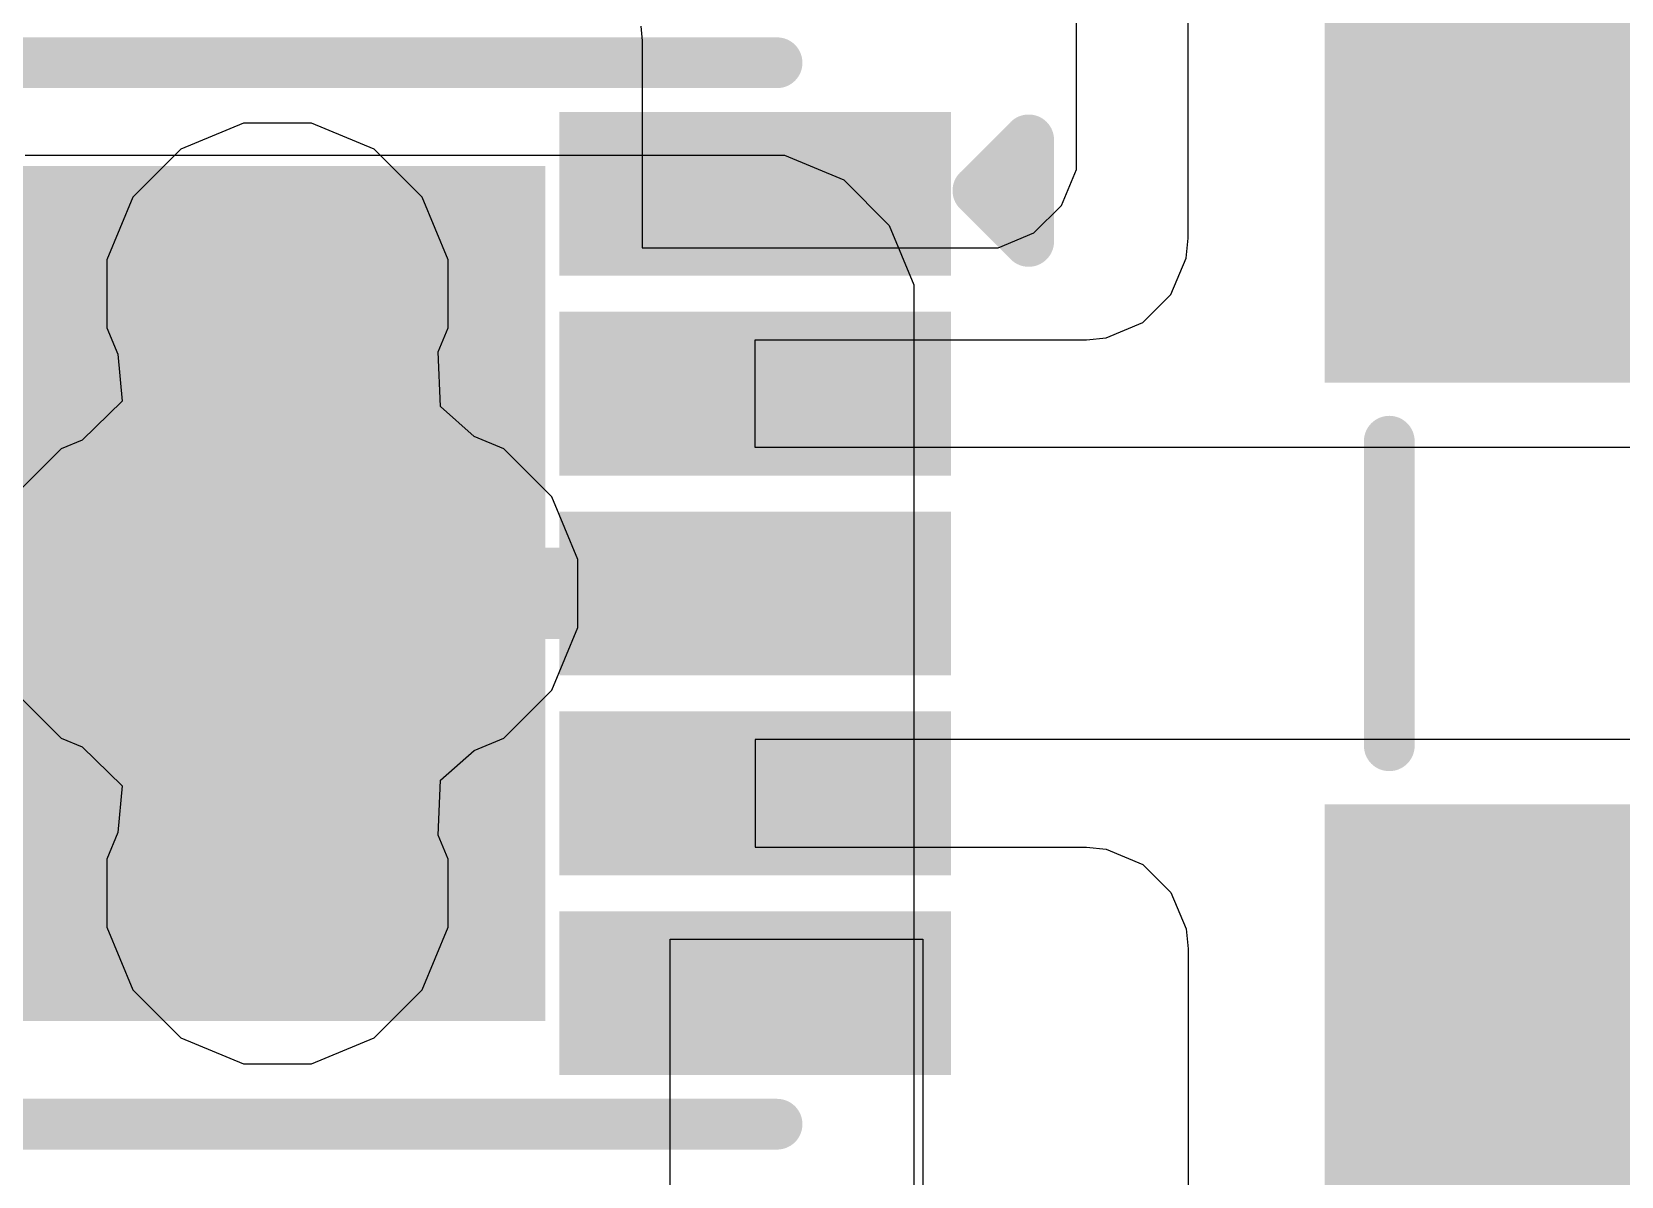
# Model space of a CAD drawing. Header units: inches. Extents: x -2 to 5376, y -4 to 5426.
# Drawn here: x 112.372 to 116.349, y 24.481 to 27.345 of the extents above; entities that cross this region are included whole.
import ezdxf

# ---------------------------------------------------------------- set-up
doc = ezdxf.new("R2010")
doc.units = ezdxf.units.IN
for name, color, linetype in [('Bottom Layer', 5, 'Continuous'), ('Bottom Overlay', 54, 'Continuous'), ('Bottom Paste', 16, 'Continuous'), ('Bottom Solder', 6, 'Continuous'), ('Drill Drawing', 1, 'Continuous'), ('Layer 1', 16, 'Continuous'), ('Layer 2', 76, 'Continuous'), ('Top Layer', 1, 'Continuous'), ('Via Holes', 16, 'Continuous')]:
    doc.layers.add(name, color=color, linetype=linetype)

# ---------------------------------------------------------------- blocks, each defined once
blk = doc.blocks.new('10_SON__2_5_2_5__B_141')
at = {"layer": 'Bottom Layer'}
for points in [[(-1.615, 1.135), (-0.775, 1.135), (-0.775, 0.865), (-1.615, 0.865)], [(0.775, 1.135), (1.615, 1.135), (1.615, 0.865), (0.775, 0.865)], [(-0.6, 1), (0.6, 1), (0.6, -1), (-0.6, -1)], [(-1.615, 0.635), (-0.775, 0.635), (-0.775, 0.365), (-1.615, 0.365)], [(0.775, 0.635), (1.615, 0.635), (1.615, 0.365), (0.775, 0.365)], [(-1.615, 0.135), (-0.775, 0.135), (-0.775, -0.135), (-1.615, -0.135)], [(0.775, 0.135), (1.615, 0.135), (1.615, -0.135), (0.775, -0.135)], [(-1.615, -0.365), (-0.775, -0.365), (-0.775, -0.635), (-1.615, -0.635)], [(0.775, -0.365), (1.615, -0.365), (1.615, -0.635), (0.775, -0.635)], [(-1.615, -0.865), (-0.775, -0.865), (-0.775, -1.135), (-1.615, -1.135)], [(0.775, -0.865), (1.615, -0.865), (1.615, -1.135), (0.775, -1.135)]]:
    blk.add_hatch(color=5, dxfattribs=at).paths.add_polyline_path(points)
at = {"layer": 'Bottom Paste'}
for points in [[(-1.615, 1.135), (-0.775, 1.135), (-0.775, 0.865), (-1.615, 0.865)], [(0.775, 1.135), (1.615, 1.135), (1.615, 0.865), (0.775, 0.865)], [(-1.615, 0.635), (-0.775, 0.635), (-0.775, 0.365), (-1.615, 0.365)], [(0.775, 0.635), (1.615, 0.635), (1.615, 0.365), (0.775, 0.365)], [(-1.615, 0.135), (-0.775, 0.135), (-0.775, -0.135), (-1.615, -0.135)], [(0.775, 0.135), (1.615, 0.135), (1.615, -0.135), (0.775, -0.135)], [(-1.615, -0.365), (-0.775, -0.365), (-0.775, -0.635), (-1.615, -0.635)], [(0.775, -0.365), (1.615, -0.365), (1.615, -0.635), (0.775, -0.635)], [(-1.615, -0.865), (-0.775, -0.865), (-0.775, -1.135), (-1.615, -1.135)], [(0.775, -0.865), (1.615, -0.865), (1.615, -1.135), (0.775, -1.135)]]:
    blk.add_hatch(color=16, dxfattribs=at).paths.add_polyline_path(points)
at = {"layer": 'Bottom Solder'}
for points in [[(-1.685, 1.205), (-0.705, 1.205), (-0.705, 0.795), (-1.685, 0.795)], [(0.705, 1.205), (1.685, 1.205), (1.685, 0.795), (0.705, 0.795)], [(-0.67, 1.07), (0.67, 1.07), (0.67, -1.07), (-0.67, -1.07)], [(-1.685, 0.705), (-0.705, 0.705), (-0.705, 0.295), (-1.685, 0.295)], [(0.705, 0.705), (1.685, 0.705), (1.685, 0.295), (0.705, 0.295)], [(-1.685, 0.205), (-0.705, 0.205), (-0.705, -0.205), (-1.685, -0.205)], [(0.705, 0.205), (1.685, 0.205), (1.685, -0.205), (0.705, -0.205)], [(-1.685, -0.295), (-0.705, -0.295), (-0.705, -0.705), (-1.685, -0.705)], [(0.705, -0.295), (1.685, -0.295), (1.685, -0.705), (0.705, -0.705)], [(-1.685, -0.795), (-0.705, -0.795), (-0.705, -1.205), (-1.685, -1.205)], [(0.705, -0.795), (1.685, -0.795), (1.685, -1.205), (0.705, -1.205)]]:
    blk.add_hatch(color=6, dxfattribs=at).paths.add_polyline_path(points)
at = {"layer": 'Bottom Overlay'}
for points in [[(1.25, 1.328, 0.127, 0.127, 0), (-1.25, 1.328, 0.127, 0.127, 0)], [(-1.8796, -0.881, 0.127, 0.127, 0), (-1.8796, -1.135, 0.127, 0.127, 0)], [(-1.7526, -1.008, 0.127, 0.127, 0), (-1.8796, -0.881, 0.127, 0.127, 0)], [(-1.7526, -1.008, 0.127, 0.127, 0), (-1.8796, -1.135, 0.127, 0.127, 0)], [(1.25, -1.328, 0.127, 0.127, 0), (-1.25, -1.328, 0.127, 0.127, 0)]]:
    blk.add_lwpolyline(points, format="xyseb", dxfattribs=at)
for points in [[(-1.2818, 1.328, 0.0635, 0.0635, 1), (-1.2183, 1.328, 0.0635, 0.0635, 1)], [(1.2183, 1.328, 0.0635, 0.0635, 1), (1.2818, 1.328, 0.0635, 0.0635, 1)], [(-1.9114, -0.881, 0.0635, 0.0635, 1), (-1.8478, -0.881, 0.0635, 0.0635, 1)], [(-1.9114, -0.881, 0.0635, 0.0635, 1), (-1.8478, -0.881, 0.0635, 0.0635, 1)], [(-1.7844, -1.008, 0.0635, 0.0635, 1), (-1.7208, -1.008, 0.0635, 0.0635, 1)], [(-1.7844, -1.008, 0.0635, 0.0635, 1), (-1.7208, -1.008, 0.0635, 0.0635, 1)], [(-1.9114, -1.135, 0.0635, 0.0635, 1), (-1.8478, -1.135, 0.0635, 0.0635, 1)], [(-1.9114, -1.135, 0.0635, 0.0635, 1), (-1.8478, -1.135, 0.0635, 0.0635, 1)], [(-1.2818, -1.328, 0.0635, 0.0635, 1), (-1.2183, -1.328, 0.0635, 0.0635, 1)], [(1.2183, -1.328, 0.0635, 0.0635, 1), (1.2818, -1.328, 0.0635, 0.0635, 1)]]:
    blk.add_lwpolyline(points, format="xyseb", close=True, dxfattribs=at)
blk = doc.blocks.new('LVT303012_1R5M_N_B_247')
at = {"layer": 'Bottom Layer'}
for points in [[(-2.078, 1.66), (-0.578, 1.66), (-0.578, -1.66), (-2.078, -1.66)], [(0.578, 1.66), (2.078, 1.66), (2.078, -1.66), (0.578, -1.66)]]:
    blk.add_hatch(color=5, dxfattribs=at).paths.add_polyline_path(points)
at = {"layer": 'Bottom Paste'}
for points in [[(-2.078, 1.66), (-0.578, 1.66), (-0.578, -1.66), (-2.078, -1.66)], [(0.578, 1.66), (2.078, 1.66), (2.078, -1.66), (0.578, -1.66)]]:
    blk.add_hatch(color=16, dxfattribs=at).paths.add_polyline_path(points)
at = {"layer": 'Bottom Solder'}
for points in [[(-2.1288, 1.7108), (-0.5272, 1.7108), (-0.5272, -1.7108), (-2.1288, -1.7108)], [(0.5272, 1.7108), (2.1288, 1.7108), (2.1288, -1.7108), (0.5272, -1.7108)]]:
    blk.add_hatch(color=6, dxfattribs=at).paths.add_polyline_path(points)
at = {"layer": 'Bottom Overlay'}
for points in [[(0.381, 1.5494, 0.127, 0.127, 0), (-0.381, 1.5494, 0.127, 0.127, 0)], [(0.381, -1.5494, 0.127, 0.127, 0), (-0.381, -1.5494, 0.127, 0.127, 0)]]:
    blk.add_lwpolyline(points, format="xyseb", dxfattribs=at)
for points in [[(-0.4128, 1.5494, 0.0635, 0.0635, 1), (-0.3493, 1.5494, 0.0635, 0.0635, 1)], [(0.3493, 1.5494, 0.0635, 0.0635, 1), (0.4128, 1.5494, 0.0635, 0.0635, 1)], [(-0.4128, -1.5494, 0.0635, 0.0635, 1), (-0.3493, -1.5494, 0.0635, 0.0635, 1)], [(0.3493, -1.5494, 0.0635, 0.0635, 1), (0.4128, -1.5494, 0.0635, 0.0635, 1)]]:
    blk.add_lwpolyline(points, format="xyseb", close=True, dxfattribs=at)

msp = doc.modelspace()

# ---------------------------------------------------------------- hatches: boundary and pattern name
at = {"layer": 'Bottom Layer'}
h = msp.add_hatch(color=5, dxfattribs=at)
edge = h.paths.add_edge_path()
edge.add_arc((112.9869, 26.689), 0.3, 0, 360)
h = msp.add_hatch(color=5, dxfattribs=at)
edge = h.paths.add_edge_path()
edge.add_arc((112.6877, 25.939), 0.3, 0, 360)
h = msp.add_hatch(color=5, dxfattribs=at)
edge = h.paths.add_edge_path()
edge.add_arc((113.3115, 25.939), 0.3, 0, 360)
h = msp.add_hatch(color=5, dxfattribs=at)
edge = h.paths.add_edge_path()
edge.add_arc((112.9869, 25.189), 0.3, 0, 360)
at = {"layer": 'Layer 1'}
h = msp.add_hatch(color=16, dxfattribs=at)
edge = h.paths.add_edge_path()
edge.add_arc((112.9869, 26.689), 0.3, 0, 360)
h = msp.add_hatch(color=16, dxfattribs=at)
edge = h.paths.add_edge_path()
edge.add_arc((112.6877, 25.939), 0.3, 0, 360)
h = msp.add_hatch(color=16, dxfattribs=at)
edge = h.paths.add_edge_path()
edge.add_arc((113.3115, 25.939), 0.3, 0, 360)
h = msp.add_hatch(color=16, dxfattribs=at)
edge = h.paths.add_edge_path()
edge.add_arc((112.9869, 25.189), 0.3, 0, 360)
at = {"layer": 'Layer 2'}
h = msp.add_hatch(color=76, dxfattribs=at)
edge = h.paths.add_edge_path()
edge.add_arc((112.9869, 26.689), 0.3, 0, 360)
h = msp.add_hatch(color=76, dxfattribs=at)
edge = h.paths.add_edge_path()
edge.add_arc((112.6877, 25.939), 0.3, 0, 360)
h = msp.add_hatch(color=76, dxfattribs=at)
edge = h.paths.add_edge_path()
edge.add_arc((113.3115, 25.939), 0.3, 0, 360)
h = msp.add_hatch(color=76, dxfattribs=at)
edge = h.paths.add_edge_path()
edge.add_arc((112.9869, 25.189), 0.3, 0, 360)
at = {"layer": 'Top Layer'}
h = msp.add_hatch(color=1, dxfattribs=at)
edge = h.paths.add_edge_path()
edge.add_arc((112.9869, 26.689), 0.3, 0, 360)
h = msp.add_hatch(color=1, dxfattribs=at)
edge = h.paths.add_edge_path()
edge.add_arc((112.6877, 25.939), 0.3, 0, 360)
h = msp.add_hatch(color=1, dxfattribs=at)
edge = h.paths.add_edge_path()
edge.add_arc((113.3115, 25.939), 0.3, 0, 360)
h = msp.add_hatch(color=1, dxfattribs=at)
edge = h.paths.add_edge_path()
edge.add_arc((112.9869, 25.189), 0.3, 0, 360)
at = {"layer": 'Via Holes'}
h = msp.add_hatch(color=7, dxfattribs=at)
edge = h.paths.add_edge_path()
edge.add_arc((112.9869, 26.689), 0.15, 0, 360)
h = msp.add_hatch(color=7, dxfattribs=at)
edge = h.paths.add_edge_path()
edge.add_arc((112.6877, 25.939), 0.15, 0, 360)
h = msp.add_hatch(color=7, dxfattribs=at)
edge = h.paths.add_edge_path()
edge.add_arc((113.3115, 25.939), 0.15, 0, 360)
h = msp.add_hatch(color=7, dxfattribs=at)
edge = h.paths.add_edge_path()
edge.add_arc((112.9869, 25.189), 0.15, 0, 360)

# ---------------------------------------------------------------- linework, layer by layer
at = {"layer": 'Bottom Layer'}
for p, q in [((114.9858, 27.0485), (114.9858, 28.5009)), ((115.2652, 26.828), (115.2652, 28.194)), ((113.8959, 27.3585), (113.8995, 27.3215)), ((113.8995, 27.3215), (113.8995, 27.3215)), ((113.8995, 27.3215), (113.8995, 26.804)), ((114.9858, 26.9998), (114.9858, 27.0485)), ((114.9858, 27.0485), (114.9858, 27.0485)), ((114.9486, 26.91), (114.9858, 26.9998)), ((114.8798, 26.8412), (114.9486, 26.91)), ((114.79, 26.804), (114.8798, 26.8412)), ((115.2603, 26.7784), (115.2652, 26.828)), ((113.8995, 26.804), (114.7413, 26.804)), ((114.7413, 26.804), (114.79, 26.804)), ((115.2224, 26.6869), (115.2603, 26.7784)), ((115.1523, 26.6168), (115.2224, 26.6869)), ((115.0608, 26.5789), (115.1523, 26.6168)), ((114.1819, 26.304), (114.1819, 26.574)), ((114.1819, 26.574), (115.0112, 26.574)), ((115.0112, 26.574), (115.0608, 26.5789)), ((118.8076, 26.304), (114.1819, 26.304)), ((118.8076, 25.574), (114.1819, 25.574)), ((114.1819, 25.574), (114.1819, 25.304)), ((114.1819, 25.304), (115.0112, 25.304)), ((114.1819, 25.304), (114.1819, 25.304)), ((115.0112, 25.304), (115.0608, 25.2991)), ((115.0608, 25.2991), (115.1523, 25.2612)), ((115.1523, 25.2612), (115.2224, 25.1911)), ((115.2224, 25.1911), (115.2603, 25.0996)), ((115.2603, 25.0996), (115.2652, 25.05)), ((113.9693, 24.1165), (113.9693, 25.074)), ((113.9693, 25.074), (114.6019, 25.074)), ((114.6019, 25.074), (114.6019, 22.788)), ((115.2652, 25.05), (115.2652, 25.05)), ((115.2652, 25.05), (115.2652, 23.6234))]:
    msp.add_line(p, q, dxfattribs=at)
for points in [[(111.7919, 26.439, 0.2286, 0.2286, 0), (112.4869, 26.439, 0.2286, 0.2286, 0)], [(112.4869, 26.439, 0.2286, 0.2286, -0.414214), (112.9869, 25.939, 0.2286, 0.2286, 0)], [(113.3115, 25.939, 0.2286, 0.2286, 0), (114.1819, 25.939, 0.2286, 0.2286, 0)]]:
    msp.add_lwpolyline(points, format="xyseb", dxfattribs=at)
for points in [[(112.4297, 26.439, 0.1143, 0.1143, 1), (112.544, 26.439, 0.1143, 0.1143, 1)], [(112.4297, 26.439, 0.1143, 0.1143, 1), (112.544, 26.439, 0.1143, 0.1143, 1)], [(112.9297, 25.939, 0.1143, 0.1143, 1), (113.044, 25.939, 0.1143, 0.1143, 1)], [(113.2543, 25.939, 0.1143, 0.1143, 1), (113.3686, 25.939, 0.1143, 0.1143, 1)], [(114.1247, 25.939, 0.1143, 0.1143, 1), (114.239, 25.939, 0.1143, 0.1143, 1)]]:
    msp.add_lwpolyline(points, format="xyseb", close=True, dxfattribs=at)
at = {"layer": 'Drill Drawing'}
for points in [[(112.7329, 26.943, 0.0508, 0.0508, 0), (112.9869, 26.816, 0.0508, 0.0508, 0)], [(112.7329, 26.943, 0.0508, 0.0508, 0), (112.8599, 26.689, 0.0508, 0.0508, 0)], [(112.9869, 26.816, 0.0508, 0.0508, 0), (113.2409, 26.943, 0.0508, 0.0508, 0)], [(113.1139, 26.689, 0.0508, 0.0508, 0), (113.2409, 26.943, 0.0508, 0.0508, 0)], [(112.8345, 26.8414, 0.0508, 0.0508, 0), (112.9869, 26.7652, 0.0508, 0.0508, 0)], [(112.8345, 26.8414, 0.0508, 0.0508, 0), (112.9107, 26.689, 0.0508, 0.0508, 0)], [(112.9869, 26.7652, 0.0508, 0.0508, 0), (113.1393, 26.8414, 0.0508, 0.0508, 0)], [(113.0631, 26.689, 0.0508, 0.0508, 0), (113.1393, 26.8414, 0.0508, 0.0508, 0)], [(112.7329, 26.435, 0.0508, 0.0508, 0), (112.8599, 26.689, 0.0508, 0.0508, 0)], [(112.8345, 26.5366, 0.0508, 0.0508, 0), (112.9107, 26.689, 0.0508, 0.0508, 0)], [(113.0631, 26.689, 0.0508, 0.0508, 0), (113.1393, 26.5366, 0.0508, 0.0508, 0)], [(113.1139, 26.689, 0.0508, 0.0508, 0), (113.2409, 26.435, 0.0508, 0.0508, 0)], [(112.8345, 26.5366, 0.0508, 0.0508, 0), (112.9869, 26.6128, 0.0508, 0.0508, 0)], [(112.9869, 26.6128, 0.0508, 0.0508, 0), (113.1393, 26.5366, 0.0508, 0.0508, 0)], [(112.7329, 26.435, 0.0508, 0.0508, 0), (112.9869, 26.562, 0.0508, 0.0508, 0)], [(112.9869, 26.562, 0.0508, 0.0508, 0), (113.2409, 26.435, 0.0508, 0.0508, 0)], [(112.4337, 26.193, 0.0508, 0.0508, 0), (112.6877, 26.066, 0.0508, 0.0508, 0)], [(112.4337, 26.193, 0.0508, 0.0508, 0), (112.5607, 25.939, 0.0508, 0.0508, 0)], [(112.6877, 26.066, 0.0508, 0.0508, 0), (112.9417, 26.193, 0.0508, 0.0508, 0)], [(112.8147, 25.939, 0.0508, 0.0508, 0), (112.9417, 26.193, 0.0508, 0.0508, 0)], [(113.0575, 26.193, 0.0508, 0.0508, 0), (113.3115, 26.066, 0.0508, 0.0508, 0)], [(113.0575, 26.193, 0.0508, 0.0508, 0), (113.1845, 25.939, 0.0508, 0.0508, 0)], [(113.3115, 26.066, 0.0508, 0.0508, 0), (113.5655, 26.193, 0.0508, 0.0508, 0)], [(113.4385, 25.939, 0.0508, 0.0508, 0), (113.5655, 26.193, 0.0508, 0.0508, 0)], [(112.5353, 26.0914, 0.0508, 0.0508, 0), (112.6877, 26.0152, 0.0508, 0.0508, 0)], [(112.5353, 26.0914, 0.0508, 0.0508, 0), (112.6115, 25.939, 0.0508, 0.0508, 0)], [(112.6877, 26.0152, 0.0508, 0.0508, 0), (112.8401, 26.0914, 0.0508, 0.0508, 0)], [(112.7639, 25.939, 0.0508, 0.0508, 0), (112.8401, 26.0914, 0.0508, 0.0508, 0)], [(113.1591, 26.0914, 0.0508, 0.0508, 0), (113.3115, 26.0152, 0.0508, 0.0508, 0)], [(113.1591, 26.0914, 0.0508, 0.0508, 0), (113.2353, 25.939, 0.0508, 0.0508, 0)], [(113.3115, 26.0152, 0.0508, 0.0508, 0), (113.4639, 26.0914, 0.0508, 0.0508, 0)], [(113.3877, 25.939, 0.0508, 0.0508, 0), (113.4639, 26.0914, 0.0508, 0.0508, 0)], [(112.4337, 25.685, 0.0508, 0.0508, 0), (112.5607, 25.939, 0.0508, 0.0508, 0)], [(112.5353, 25.7866, 0.0508, 0.0508, 0), (112.6115, 25.939, 0.0508, 0.0508, 0)], [(112.7639, 25.939, 0.0508, 0.0508, 0), (112.8401, 25.7866, 0.0508, 0.0508, 0)], [(112.8147, 25.939, 0.0508, 0.0508, 0), (112.9417, 25.685, 0.0508, 0.0508, 0)], [(113.0575, 25.685, 0.0508, 0.0508, 0), (113.1845, 25.939, 0.0508, 0.0508, 0)], [(113.1591, 25.7866, 0.0508, 0.0508, 0), (113.2353, 25.939, 0.0508, 0.0508, 0)], [(113.3877, 25.939, 0.0508, 0.0508, 0), (113.4639, 25.7866, 0.0508, 0.0508, 0)], [(113.4385, 25.939, 0.0508, 0.0508, 0), (113.5655, 25.685, 0.0508, 0.0508, 0)], [(112.5353, 25.7866, 0.0508, 0.0508, 0), (112.6877, 25.8628, 0.0508, 0.0508, 0)], [(112.6877, 25.8628, 0.0508, 0.0508, 0), (112.8401, 25.7866, 0.0508, 0.0508, 0)], [(113.1591, 25.7866, 0.0508, 0.0508, 0), (113.3115, 25.8628, 0.0508, 0.0508, 0)], [(113.3115, 25.8628, 0.0508, 0.0508, 0), (113.4639, 25.7866, 0.0508, 0.0508, 0)], [(112.4337, 25.685, 0.0508, 0.0508, 0), (112.6877, 25.812, 0.0508, 0.0508, 0)], [(112.6877, 25.812, 0.0508, 0.0508, 0), (112.9417, 25.685, 0.0508, 0.0508, 0)], [(113.0575, 25.685, 0.0508, 0.0508, 0), (113.3115, 25.812, 0.0508, 0.0508, 0)], [(113.3115, 25.812, 0.0508, 0.0508, 0), (113.5655, 25.685, 0.0508, 0.0508, 0)], [(112.7329, 25.443, 0.0508, 0.0508, 0), (112.9869, 25.316, 0.0508, 0.0508, 0)], [(112.7329, 25.443, 0.0508, 0.0508, 0), (112.8599, 25.189, 0.0508, 0.0508, 0)], [(112.9869, 25.316, 0.0508, 0.0508, 0), (113.2409, 25.443, 0.0508, 0.0508, 0)], [(113.1139, 25.189, 0.0508, 0.0508, 0), (113.2409, 25.443, 0.0508, 0.0508, 0)], [(112.8345, 25.3414, 0.0508, 0.0508, 0), (112.9869, 25.2652, 0.0508, 0.0508, 0)], [(112.8345, 25.3414, 0.0508, 0.0508, 0), (112.9107, 25.189, 0.0508, 0.0508, 0)], [(112.9869, 25.2652, 0.0508, 0.0508, 0), (113.1393, 25.3414, 0.0508, 0.0508, 0)], [(113.0631, 25.189, 0.0508, 0.0508, 0), (113.1393, 25.3414, 0.0508, 0.0508, 0)], [(112.7329, 24.935, 0.0508, 0.0508, 0), (112.8599, 25.189, 0.0508, 0.0508, 0)], [(112.8345, 25.0366, 0.0508, 0.0508, 0), (112.9107, 25.189, 0.0508, 0.0508, 0)], [(113.0631, 25.189, 0.0508, 0.0508, 0), (113.1393, 25.0366, 0.0508, 0.0508, 0)], [(113.1139, 25.189, 0.0508, 0.0508, 0), (113.2409, 24.935, 0.0508, 0.0508, 0)], [(112.8345, 25.0366, 0.0508, 0.0508, 0), (112.9869, 25.1128, 0.0508, 0.0508, 0)], [(112.9869, 25.1128, 0.0508, 0.0508, 0), (113.1393, 25.0366, 0.0508, 0.0508, 0)], [(112.7329, 24.935, 0.0508, 0.0508, 0), (112.9869, 25.062, 0.0508, 0.0508, 0)], [(112.9869, 25.062, 0.0508, 0.0508, 0), (113.2409, 24.935, 0.0508, 0.0508, 0)]]:
    msp.add_lwpolyline(points, format="xyseb", dxfattribs=at)
for points in [[(112.7202, 26.943, 0.0254, 0.0254, 1), (112.7456, 26.943, 0.0254, 0.0254, 1)], [(112.7202, 26.943, 0.0254, 0.0254, 1), (112.7456, 26.943, 0.0254, 0.0254, 1)], [(113.2282, 26.943, 0.0254, 0.0254, 1), (113.2536, 26.943, 0.0254, 0.0254, 1)], [(113.2282, 26.943, 0.0254, 0.0254, 1), (113.2536, 26.943, 0.0254, 0.0254, 1)], [(112.8218, 26.8414, 0.0254, 0.0254, 1), (112.8472, 26.8414, 0.0254, 0.0254, 1)], [(112.8218, 26.8414, 0.0254, 0.0254, 1), (112.8472, 26.8414, 0.0254, 0.0254, 1)], [(113.1266, 26.8414, 0.0254, 0.0254, 1), (113.152, 26.8414, 0.0254, 0.0254, 1)], [(113.1266, 26.8414, 0.0254, 0.0254, 1), (113.152, 26.8414, 0.0254, 0.0254, 1)], [(112.9742, 26.816, 0.0254, 0.0254, 1), (112.9996, 26.816, 0.0254, 0.0254, 1)], [(112.9742, 26.816, 0.0254, 0.0254, 1), (112.9996, 26.816, 0.0254, 0.0254, 1)], [(112.9742, 26.7652, 0.0254, 0.0254, 1), (112.9996, 26.7652, 0.0254, 0.0254, 1)], [(112.9742, 26.7652, 0.0254, 0.0254, 1), (112.9996, 26.7652, 0.0254, 0.0254, 1)], [(112.8472, 26.689, 0.0254, 0.0254, 1), (112.8726, 26.689, 0.0254, 0.0254, 1)], [(112.8472, 26.689, 0.0254, 0.0254, 1), (112.8726, 26.689, 0.0254, 0.0254, 1)], [(112.898, 26.689, 0.0254, 0.0254, 1), (112.9234, 26.689, 0.0254, 0.0254, 1)], [(112.898, 26.689, 0.0254, 0.0254, 1), (112.9234, 26.689, 0.0254, 0.0254, 1)], [(113.0504, 26.689, 0.0254, 0.0254, 1), (113.0758, 26.689, 0.0254, 0.0254, 1)], [(113.0504, 26.689, 0.0254, 0.0254, 1), (113.0758, 26.689, 0.0254, 0.0254, 1)], [(113.1012, 26.689, 0.0254, 0.0254, 1), (113.1266, 26.689, 0.0254, 0.0254, 1)], [(113.1012, 26.689, 0.0254, 0.0254, 1), (113.1266, 26.689, 0.0254, 0.0254, 1)], [(112.9742, 26.6128, 0.0254, 0.0254, 1), (112.9996, 26.6128, 0.0254, 0.0254, 1)], [(112.9742, 26.6128, 0.0254, 0.0254, 1), (112.9996, 26.6128, 0.0254, 0.0254, 1)], [(112.9742, 26.562, 0.0254, 0.0254, 1), (112.9996, 26.562, 0.0254, 0.0254, 1)], [(112.9742, 26.562, 0.0254, 0.0254, 1), (112.9996, 26.562, 0.0254, 0.0254, 1)], [(112.8218, 26.5366, 0.0254, 0.0254, 1), (112.8472, 26.5366, 0.0254, 0.0254, 1)], [(112.8218, 26.5366, 0.0254, 0.0254, 1), (112.8472, 26.5366, 0.0254, 0.0254, 1)], [(113.1266, 26.5366, 0.0254, 0.0254, 1), (113.152, 26.5366, 0.0254, 0.0254, 1)], [(113.1266, 26.5366, 0.0254, 0.0254, 1), (113.152, 26.5366, 0.0254, 0.0254, 1)], [(112.7202, 26.435, 0.0254, 0.0254, 1), (112.7456, 26.435, 0.0254, 0.0254, 1)], [(112.7202, 26.435, 0.0254, 0.0254, 1), (112.7456, 26.435, 0.0254, 0.0254, 1)], [(113.2282, 26.435, 0.0254, 0.0254, 1), (113.2536, 26.435, 0.0254, 0.0254, 1)], [(113.2282, 26.435, 0.0254, 0.0254, 1), (113.2536, 26.435, 0.0254, 0.0254, 1)], [(112.421, 26.193, 0.0254, 0.0254, 1), (112.4464, 26.193, 0.0254, 0.0254, 1)], [(112.421, 26.193, 0.0254, 0.0254, 1), (112.4464, 26.193, 0.0254, 0.0254, 1)], [(112.929, 26.193, 0.0254, 0.0254, 1), (112.9544, 26.193, 0.0254, 0.0254, 1)], [(112.929, 26.193, 0.0254, 0.0254, 1), (112.9544, 26.193, 0.0254, 0.0254, 1)], [(113.0448, 26.193, 0.0254, 0.0254, 1), (113.0702, 26.193, 0.0254, 0.0254, 1)], [(113.0448, 26.193, 0.0254, 0.0254, 1), (113.0702, 26.193, 0.0254, 0.0254, 1)], [(113.5528, 26.193, 0.0254, 0.0254, 1), (113.5782, 26.193, 0.0254, 0.0254, 1)], [(113.5528, 26.193, 0.0254, 0.0254, 1), (113.5782, 26.193, 0.0254, 0.0254, 1)], [(112.5226, 26.0914, 0.0254, 0.0254, 1), (112.548, 26.0914, 0.0254, 0.0254, 1)], [(112.5226, 26.0914, 0.0254, 0.0254, 1), (112.548, 26.0914, 0.0254, 0.0254, 1)], [(112.675, 26.066, 0.0254, 0.0254, 1), (112.7004, 26.066, 0.0254, 0.0254, 1)], [(112.675, 26.066, 0.0254, 0.0254, 1), (112.7004, 26.066, 0.0254, 0.0254, 1)], [(112.8274, 26.0914, 0.0254, 0.0254, 1), (112.8528, 26.0914, 0.0254, 0.0254, 1)], [(112.8274, 26.0914, 0.0254, 0.0254, 1), (112.8528, 26.0914, 0.0254, 0.0254, 1)], [(113.1464, 26.0914, 0.0254, 0.0254, 1), (113.1718, 26.0914, 0.0254, 0.0254, 1)], [(113.1464, 26.0914, 0.0254, 0.0254, 1), (113.1718, 26.0914, 0.0254, 0.0254, 1)], [(113.2988, 26.066, 0.0254, 0.0254, 1), (113.3242, 26.066, 0.0254, 0.0254, 1)], [(113.2988, 26.066, 0.0254, 0.0254, 1), (113.3242, 26.066, 0.0254, 0.0254, 1)], [(113.4512, 26.0914, 0.0254, 0.0254, 1), (113.4766, 26.0914, 0.0254, 0.0254, 1)], [(113.4512, 26.0914, 0.0254, 0.0254, 1), (113.4766, 26.0914, 0.0254, 0.0254, 1)], [(112.675, 26.0152, 0.0254, 0.0254, 1), (112.7004, 26.0152, 0.0254, 0.0254, 1)], [(112.675, 26.0152, 0.0254, 0.0254, 1), (112.7004, 26.0152, 0.0254, 0.0254, 1)], [(113.2988, 26.0152, 0.0254, 0.0254, 1), (113.3242, 26.0152, 0.0254, 0.0254, 1)], [(113.2988, 26.0152, 0.0254, 0.0254, 1), (113.3242, 26.0152, 0.0254, 0.0254, 1)], [(112.548, 25.939, 0.0254, 0.0254, 1), (112.5734, 25.939, 0.0254, 0.0254, 1)], [(112.548, 25.939, 0.0254, 0.0254, 1), (112.5734, 25.939, 0.0254, 0.0254, 1)], [(112.5988, 25.939, 0.0254, 0.0254, 1), (112.6242, 25.939, 0.0254, 0.0254, 1)], [(112.5988, 25.939, 0.0254, 0.0254, 1), (112.6242, 25.939, 0.0254, 0.0254, 1)], [(112.7512, 25.939, 0.0254, 0.0254, 1), (112.7766, 25.939, 0.0254, 0.0254, 1)], [(112.7512, 25.939, 0.0254, 0.0254, 1), (112.7766, 25.939, 0.0254, 0.0254, 1)], [(112.802, 25.939, 0.0254, 0.0254, 1), (112.8274, 25.939, 0.0254, 0.0254, 1)], [(112.802, 25.939, 0.0254, 0.0254, 1), (112.8274, 25.939, 0.0254, 0.0254, 1)], [(113.1718, 25.939, 0.0254, 0.0254, 1), (113.1972, 25.939, 0.0254, 0.0254, 1)], [(113.1718, 25.939, 0.0254, 0.0254, 1), (113.1972, 25.939, 0.0254, 0.0254, 1)], [(113.2226, 25.939, 0.0254, 0.0254, 1), (113.248, 25.939, 0.0254, 0.0254, 1)], [(113.2226, 25.939, 0.0254, 0.0254, 1), (113.248, 25.939, 0.0254, 0.0254, 1)], [(113.375, 25.939, 0.0254, 0.0254, 1), (113.4004, 25.939, 0.0254, 0.0254, 1)], [(113.375, 25.939, 0.0254, 0.0254, 1), (113.4004, 25.939, 0.0254, 0.0254, 1)], [(113.4258, 25.939, 0.0254, 0.0254, 1), (113.4512, 25.939, 0.0254, 0.0254, 1)], [(113.4258, 25.939, 0.0254, 0.0254, 1), (113.4512, 25.939, 0.0254, 0.0254, 1)], [(112.675, 25.8628, 0.0254, 0.0254, 1), (112.7004, 25.8628, 0.0254, 0.0254, 1)], [(112.675, 25.8628, 0.0254, 0.0254, 1), (112.7004, 25.8628, 0.0254, 0.0254, 1)], [(113.2988, 25.8628, 0.0254, 0.0254, 1), (113.3242, 25.8628, 0.0254, 0.0254, 1)], [(113.2988, 25.8628, 0.0254, 0.0254, 1), (113.3242, 25.8628, 0.0254, 0.0254, 1)], [(112.5226, 25.7866, 0.0254, 0.0254, 1), (112.548, 25.7866, 0.0254, 0.0254, 1)], [(112.5226, 25.7866, 0.0254, 0.0254, 1), (112.548, 25.7866, 0.0254, 0.0254, 1)], [(112.675, 25.812, 0.0254, 0.0254, 1), (112.7004, 25.812, 0.0254, 0.0254, 1)], [(112.675, 25.812, 0.0254, 0.0254, 1), (112.7004, 25.812, 0.0254, 0.0254, 1)], [(112.8274, 25.7866, 0.0254, 0.0254, 1), (112.8528, 25.7866, 0.0254, 0.0254, 1)], [(112.8274, 25.7866, 0.0254, 0.0254, 1), (112.8528, 25.7866, 0.0254, 0.0254, 1)], [(113.1464, 25.7866, 0.0254, 0.0254, 1), (113.1718, 25.7866, 0.0254, 0.0254, 1)], [(113.1464, 25.7866, 0.0254, 0.0254, 1), (113.1718, 25.7866, 0.0254, 0.0254, 1)], [(113.2988, 25.812, 0.0254, 0.0254, 1), (113.3242, 25.812, 0.0254, 0.0254, 1)], [(113.2988, 25.812, 0.0254, 0.0254, 1), (113.3242, 25.812, 0.0254, 0.0254, 1)], [(113.4512, 25.7866, 0.0254, 0.0254, 1), (113.4766, 25.7866, 0.0254, 0.0254, 1)], [(113.4512, 25.7866, 0.0254, 0.0254, 1), (113.4766, 25.7866, 0.0254, 0.0254, 1)], [(112.421, 25.685, 0.0254, 0.0254, 1), (112.4464, 25.685, 0.0254, 0.0254, 1)], [(112.421, 25.685, 0.0254, 0.0254, 1), (112.4464, 25.685, 0.0254, 0.0254, 1)], [(112.929, 25.685, 0.0254, 0.0254, 1), (112.9544, 25.685, 0.0254, 0.0254, 1)], [(112.929, 25.685, 0.0254, 0.0254, 1), (112.9544, 25.685, 0.0254, 0.0254, 1)], [(113.0448, 25.685, 0.0254, 0.0254, 1), (113.0702, 25.685, 0.0254, 0.0254, 1)], [(113.0448, 25.685, 0.0254, 0.0254, 1), (113.0702, 25.685, 0.0254, 0.0254, 1)], [(113.5528, 25.685, 0.0254, 0.0254, 1), (113.5782, 25.685, 0.0254, 0.0254, 1)], [(113.5528, 25.685, 0.0254, 0.0254, 1), (113.5782, 25.685, 0.0254, 0.0254, 1)], [(112.7202, 25.443, 0.0254, 0.0254, 1), (112.7456, 25.443, 0.0254, 0.0254, 1)], [(112.7202, 25.443, 0.0254, 0.0254, 1), (112.7456, 25.443, 0.0254, 0.0254, 1)], [(113.2282, 25.443, 0.0254, 0.0254, 1), (113.2536, 25.443, 0.0254, 0.0254, 1)], [(113.2282, 25.443, 0.0254, 0.0254, 1), (113.2536, 25.443, 0.0254, 0.0254, 1)], [(112.8218, 25.3414, 0.0254, 0.0254, 1), (112.8472, 25.3414, 0.0254, 0.0254, 1)], [(112.8218, 25.3414, 0.0254, 0.0254, 1), (112.8472, 25.3414, 0.0254, 0.0254, 1)], [(112.9742, 25.316, 0.0254, 0.0254, 1), (112.9996, 25.316, 0.0254, 0.0254, 1)], [(112.9742, 25.316, 0.0254, 0.0254, 1), (112.9996, 25.316, 0.0254, 0.0254, 1)], [(113.1266, 25.3414, 0.0254, 0.0254, 1), (113.152, 25.3414, 0.0254, 0.0254, 1)], [(113.1266, 25.3414, 0.0254, 0.0254, 1), (113.152, 25.3414, 0.0254, 0.0254, 1)], [(112.9742, 25.2652, 0.0254, 0.0254, 1), (112.9996, 25.2652, 0.0254, 0.0254, 1)], [(112.9742, 25.2652, 0.0254, 0.0254, 1), (112.9996, 25.2652, 0.0254, 0.0254, 1)], [(112.8472, 25.189, 0.0254, 0.0254, 1), (112.8726, 25.189, 0.0254, 0.0254, 1)], [(112.8472, 25.189, 0.0254, 0.0254, 1), (112.8726, 25.189, 0.0254, 0.0254, 1)], [(112.898, 25.189, 0.0254, 0.0254, 1), (112.9234, 25.189, 0.0254, 0.0254, 1)], [(112.898, 25.189, 0.0254, 0.0254, 1), (112.9234, 25.189, 0.0254, 0.0254, 1)], [(113.0504, 25.189, 0.0254, 0.0254, 1), (113.0758, 25.189, 0.0254, 0.0254, 1)], [(113.0504, 25.189, 0.0254, 0.0254, 1), (113.0758, 25.189, 0.0254, 0.0254, 1)], [(113.1012, 25.189, 0.0254, 0.0254, 1), (113.1266, 25.189, 0.0254, 0.0254, 1)], [(113.1012, 25.189, 0.0254, 0.0254, 1), (113.1266, 25.189, 0.0254, 0.0254, 1)], [(112.9742, 25.1128, 0.0254, 0.0254, 1), (112.9996, 25.1128, 0.0254, 0.0254, 1)], [(112.9742, 25.1128, 0.0254, 0.0254, 1), (112.9996, 25.1128, 0.0254, 0.0254, 1)], [(112.8218, 25.0366, 0.0254, 0.0254, 1), (112.8472, 25.0366, 0.0254, 0.0254, 1)], [(112.8218, 25.0366, 0.0254, 0.0254, 1), (112.8472, 25.0366, 0.0254, 0.0254, 1)], [(112.9742, 25.062, 0.0254, 0.0254, 1), (112.9996, 25.062, 0.0254, 0.0254, 1)], [(112.9742, 25.062, 0.0254, 0.0254, 1), (112.9996, 25.062, 0.0254, 0.0254, 1)], [(113.1266, 25.0366, 0.0254, 0.0254, 1), (113.152, 25.0366, 0.0254, 0.0254, 1)], [(113.1266, 25.0366, 0.0254, 0.0254, 1), (113.152, 25.0366, 0.0254, 0.0254, 1)], [(112.7202, 24.935, 0.0254, 0.0254, 1), (112.7456, 24.935, 0.0254, 0.0254, 1)], [(112.7202, 24.935, 0.0254, 0.0254, 1), (112.7456, 24.935, 0.0254, 0.0254, 1)], [(113.2282, 24.935, 0.0254, 0.0254, 1), (113.2536, 24.935, 0.0254, 0.0254, 1)], [(113.2282, 24.935, 0.0254, 0.0254, 1), (113.2536, 24.935, 0.0254, 0.0254, 1)]]:
    msp.add_lwpolyline(points, format="xyseb", close=True, dxfattribs=at)
at = {"layer": 'Layer 2'}
for p, q in [((112.9019, 27.116), (112.745, 27.051)), ((113.0718, 27.116), (112.9019, 27.116)), ((113.2287, 27.051), (113.0718, 27.116)), ((112.745, 27.051), (112.6249, 26.9309)), ((113.3489, 26.9309), (113.2287, 27.051)), ((112.6249, 26.9309), (112.5599, 26.7739)), ((113.4139, 26.7739), (113.3489, 26.9309)), ((112.5599, 26.7739), (112.5599, 26.6041)), ((113.4139, 26.6041), (113.4139, 26.7739)), ((112.5599, 26.6041), (112.5875, 26.5375)), ((113.3889, 26.5438), (113.4139, 26.6041)), ((112.5875, 26.5375), (112.5979, 26.4206)), ((113.3947, 26.4065), (113.3889, 26.5438)), ((112.5979, 26.4206), (112.4986, 26.3228)), ((113.4789, 26.3318), (113.3947, 26.4065)), ((113.5533, 26.301), (113.4789, 26.3318)), ((112.4458, 26.301), (112.3257, 26.1809)), ((112.4986, 26.3228), (112.4458, 26.301)), ((113.6735, 26.1809), (113.5533, 26.301)), ((113.7385, 26.0239), (113.6735, 26.1809)), ((113.7385, 25.8541), (113.7385, 26.0239)), ((113.6735, 25.6971), (113.7385, 25.8541)), ((112.3257, 25.6971), (112.4458, 25.577)), ((113.5533, 25.577), (113.6735, 25.6971)), ((112.4458, 25.577), (112.4986, 25.5552)), ((113.4789, 25.5462), (113.5533, 25.577)), ((112.4986, 25.5552), (112.5979, 25.4574)), ((113.3947, 25.4715), (113.4789, 25.5462)), ((112.5979, 25.4574), (112.5875, 25.3405)), ((113.3889, 25.3342), (113.3947, 25.4715)), ((112.5875, 25.3405), (112.5599, 25.2739)), ((113.4139, 25.2739), (113.3889, 25.3342)), ((112.5599, 25.2739), (112.5599, 25.1041)), ((113.4139, 25.1041), (113.4139, 25.2739)), ((112.5599, 25.1041), (112.6249, 24.9471)), ((113.3489, 24.9471), (113.4139, 25.1041)), ((112.6249, 24.9471), (112.745, 24.827)), ((113.2287, 24.827), (113.3489, 24.9471)), ((112.745, 24.827), (112.9019, 24.762)), ((113.0718, 24.762), (113.2287, 24.827)), ((112.9019, 24.762), (113.0718, 24.762))]:
    msp.add_line(p, q, dxfattribs=at)
at = {"layer": 'Top Layer'}
for p, q in [((112.3554, 27.0354), (114.1749, 27.0354)), ((114.1749, 27.0354), (114.2553, 27.0354)), ((114.2553, 27.0354), (114.4039, 26.9739)), ((114.4039, 26.9739), (114.5176, 26.8601)), ((114.5176, 26.8601), (114.5792, 26.7115)), ((114.5792, 26.7115), (114.5792, 26.6311)), ((114.5792, 26.6311), (114.5792, 26.6311)), ((114.5792, 26.6311), (114.5792, 20.6066))]:
    msp.add_line(p, q, dxfattribs=at)

# ---------------------------------------------------------------- block references
for name, p, rotation in [('LVT303012_1R5M_N_B_247', (117.3182, 25.939), 270), ('10_SON__2_5_2_5__B_141', (112.9869, 25.939), 180)]:
    msp.add_blockref(name, p, dxfattribs=dict(rotation=rotation))

doc.saveas('drawing.dxf')
